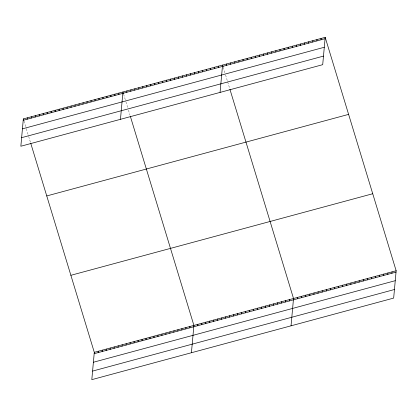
<?xml version="1.0" encoding="UTF-8"?>
<svg xmlns="http://www.w3.org/2000/svg" width="417" height="417" viewBox="0 0 417 417"><rect width="100%" height="100%" fill="white"/><g stroke="black" fill="none" stroke-linecap="round" stroke-linejoin="round"><path stroke-width="0.31" stroke-dasharray="2.08 1.56" d="M223.231 67.283L224.904 72.782M225.571 74.987L229.585 88.19M123.62 94.2L125.793 101.352M125.96 101.899L127.633 107.404M128.467 110.156L129.974 115.108M24.004 121.118L26.182 128.269M26.349 128.817L28.523 135.968M28.69 136.521L30.363 142.02"/><path stroke-width="0.63" d="M23.336 118.913L20.85 146.237L322.706 64.671L325.192 37.348L23.336 118.913L23.837 120.565M27.199 119.194L27.319 117.839M31.181 118.115L31.306 116.76M35.169 117.041L35.289 115.686M39.151 115.962L39.276 114.607M43.133 114.889L43.259 113.533M47.121 113.81L47.241 112.454M51.103 112.736L51.228 111.375M55.091 111.657L55.211 110.302M59.073 110.578L59.198 109.223M63.056 109.504L63.181 108.149M67.043 108.425L67.168 107.07M71.026 107.351L71.151 105.996M75.013 106.272L75.133 104.917M78.995 105.199L79.121 103.843M82.978 104.12L83.103 102.764M86.965 103.046L87.09 101.685M90.948 101.967L91.073 100.612M94.935 100.893L95.055 99.533M98.918 99.814L99.043 98.459M102.905 98.735L103.025 97.38M106.888 97.661L107.013 96.306M110.87 96.582L110.995 95.227M114.857 95.509L114.977 94.153M30.696 143.125L94.294 352.329L91.808 379.652L393.664 298.087L396.15 270.763L325.192 37.348M118.84 94.43L118.965 93.074M98.157 352.605L98.282 351.25M120.461 119.319L122.947 91.995L123.453 93.648M102.139 351.531L102.264 350.176M126.81 92.277L126.935 90.922M106.126 350.452L106.252 349.097M130.792 91.203L130.917 89.843M110.109 349.378L110.234 348.023M134.78 90.124L134.9 88.769M114.096 348.299L114.216 346.944M138.762 89.045L138.887 87.69M118.079 347.225L118.204 345.87M142.75 87.971L142.869 86.616M122.061 346.146L122.186 344.791M146.732 86.892L146.857 85.537M126.049 345.073L126.174 343.712M150.714 85.819L150.839 84.463M130.031 343.994L130.156 342.638M154.702 84.74L154.827 83.384M134.019 342.915L134.138 341.559M158.684 83.666L158.809 82.311M138.001 341.841L138.126 340.486M162.672 82.587L162.792 81.232M141.988 340.762L142.108 339.407M166.654 81.513L166.779 80.153M145.971 339.688L146.096 338.333M170.636 80.434L170.762 79.079M149.953 338.609L150.078 337.254M174.624 79.355L174.749 78M153.941 337.535L154.061 336.18M178.606 78.281L178.731 76.926M157.923 336.456L158.048 335.101M182.594 77.202L182.714 75.847M161.911 335.383L162.031 334.022M186.576 76.129L186.701 74.773M165.893 334.304L166.018 332.948M190.564 75.05L190.684 73.694M169.875 333.225L170 331.869M194.546 73.976L194.671 72.621M173.863 332.151L173.983 330.796M198.528 72.897L198.654 71.542M177.845 331.072L177.97 329.717M202.516 71.823L202.636 70.463M181.833 329.998L181.953 328.643M206.498 70.744L206.623 69.389M185.815 328.919L185.94 327.564M210.486 69.665L210.606 68.31M189.798 327.845L189.923 326.49M214.468 68.591L214.593 67.236M191.419 352.735L193.905 325.411L130.307 116.207M218.451 67.512L218.576 66.157M197.767 325.693L197.893 324.332M220.072 92.402L222.558 65.083L223.064 66.73M201.755 324.614L201.875 323.258M226.54 65.328L226.666 63.973M205.737 323.54L205.862 322.179M230.648 64.218L230.773 62.863M209.72 322.461L209.845 321.106M234.75 63.108L234.875 61.752M213.707 321.382L213.832 320.027M238.858 62.003L238.983 60.642M217.69 320.308L217.815 318.953M242.965 60.892L243.085 59.537M221.677 319.229L221.797 317.874M247.067 59.782L247.192 58.427M225.66 318.155L225.785 316.8M251.175 58.672L251.295 57.317M229.642 317.076L229.767 315.721M255.277 57.562L255.402 56.206M233.629 316.003L233.755 314.642M259.384 56.451L259.51 55.096M237.612 314.924L237.737 313.568M263.487 55.346L263.612 53.991M241.599 313.85L241.719 312.489M267.594 54.236L267.719 52.881M245.582 312.771L245.707 311.416M271.702 53.126L271.821 51.771M249.569 311.692L249.689 310.337M275.804 52.016L275.929 50.66M253.552 310.618L253.677 309.263M279.911 50.905L280.031 49.55M257.534 309.539L257.659 308.184M284.013 49.8L284.139 48.44M261.522 308.465L261.641 307.11M288.121 48.69L288.246 47.335M265.504 307.386L265.629 306.031M292.223 47.58L292.348 46.224M269.491 306.313L269.611 304.957M296.331 46.469L296.456 45.114M273.474 305.234L273.599 303.878M300.438 45.359L300.558 44.004M277.456 304.16L277.581 302.799M304.54 44.254L304.665 42.894M281.444 303.081L281.564 301.726M308.648 43.144L308.768 41.789M285.426 302.002L285.551 300.647M312.75 42.034L312.875 40.678M289.414 300.928L289.534 299.573M316.857 40.923L316.983 39.568M291.035 325.818L293.521 298.494L229.918 89.29M320.96 39.813L321.085 38.458M297.503 298.744L297.623 297.384M301.606 297.634L301.731 296.279M305.713 296.523L305.833 295.168M309.815 295.413L309.94 294.058M313.923 294.303L314.048 292.948M318.025 293.193L318.15 291.837M322.132 292.088L322.258 290.732M326.24 290.977L326.36 289.622M330.342 289.867L330.467 288.512M334.45 288.757L334.57 287.402M338.552 287.647L338.677 286.291M342.659 286.542L342.784 285.181M346.762 285.431L346.887 284.076M350.869 284.321L350.994 282.966M354.976 283.211L355.096 281.856M359.079 282.101L359.204 280.745M363.186 280.995L363.306 279.635M367.288 279.885L367.413 278.53M371.396 278.775L371.521 277.42M375.498 277.665L375.623 276.309M379.606 276.554L379.731 275.199M383.713 275.444L383.833 274.089M387.815 274.339L387.94 272.984M391.923 273.229L392.043 271.874M23.211 120.268L325.067 38.703M22.435 128.837L324.285 47.272M21.632 137.667L323.483 56.102M46.751 195.943L348.607 114.378M70.88 275.303L372.735 193.738M94.294 352.329L396.15 270.763M94.174 353.684L396.025 272.119M93.392 362.253L395.248 280.688M92.59 371.083L394.446 289.518"/></g></svg>
